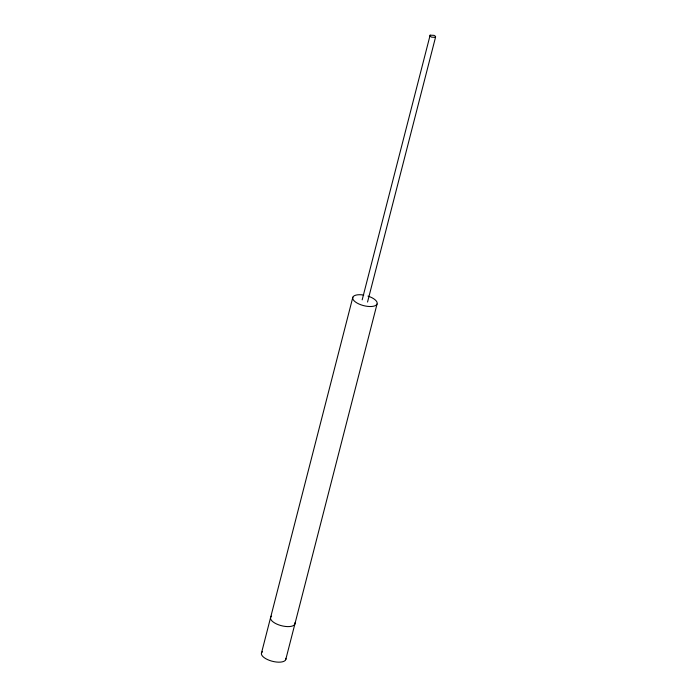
<?xml version="1.0" encoding="UTF-8"?>
<svg xmlns="http://www.w3.org/2000/svg" width="697" height="697" viewBox="0 0 697 697"><rect width="100%" height="100%" fill="white"/><g stroke="black" fill="none" stroke-linecap="round" stroke-linejoin="round"><path stroke-width="1.05" d="M430.136 35.172L430.066 36.131L431.609 37.168L435.503 37.359L435.573 36.392L434.031 35.355L430.136 35.172L362.179 299.858M261.532 652.845L352.848 297.201M367.537 302.045L435.503 37.359M285.726 659.676L377.042 304.031M367.972 296.103A12.59 5.184 14.4 0 1 374.655 305.913A12.59 5.184 14.4 0 1 354.215 300.938A12.59 5.184 14.4 0 1 363.729 295.075M294.962 622.743A12.59 5.184 14.4 0 1 280.769 625.523A12.59 5.184 14.4 0 1 271.586 616.148M285.831 658.308A12.59 5.184 14.4 0 1 271.638 661.087A12.59 5.184 14.4 0 1 262.455 651.712"/></g></svg>
